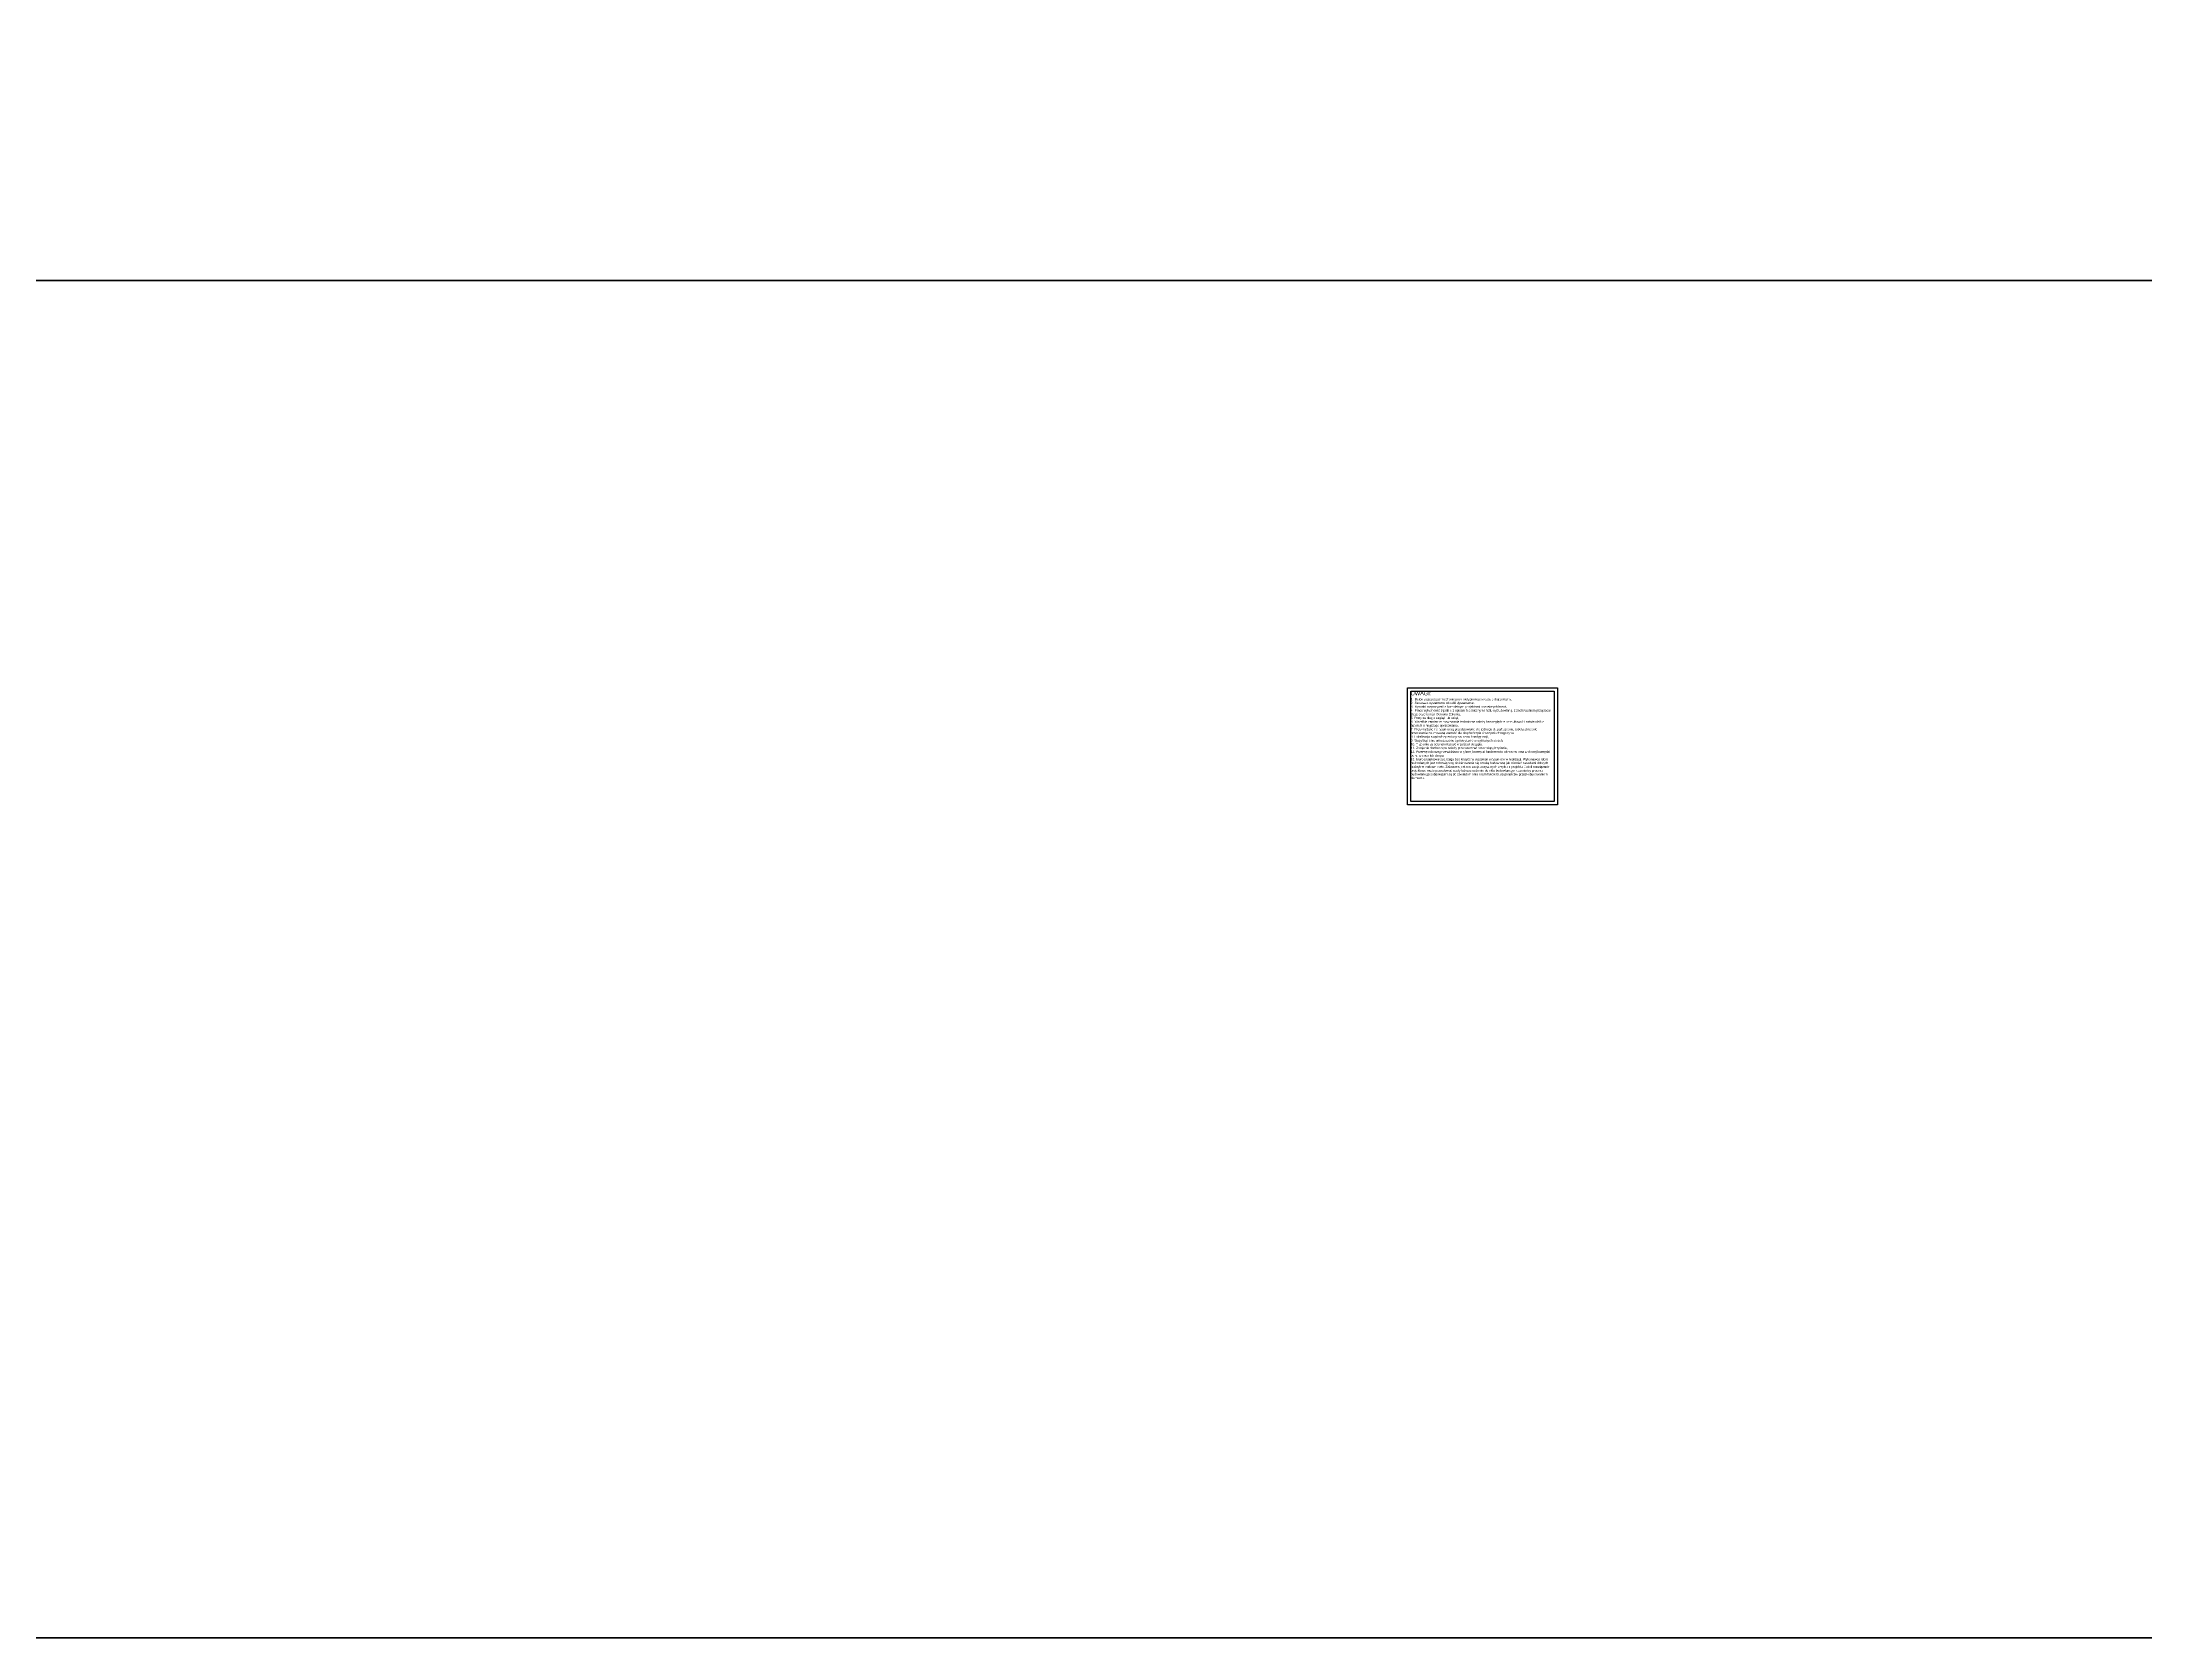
# Model space of a CAD drawing. Header units: millimetres. Extents: x -21220 to 1756793, y -806857 to 86733.
# Drawn here: x 237804 to 239065, y 83183 to 84139 of the extents above; entities that cross this region are included whole.
import ezdxf

# ---------------------------------------------------------------- set-up
doc = ezdxf.new("R2010")
doc.units = ezdxf.units.MM
doc.header["$LTSCALE"] = 10
doc.layers.add('G-Elementy konstrukcyjne', color=1, linetype='Continuous', lineweight=40)
doc.layers.add('G-Opisy', color=2, linetype='Continuous', lineweight=18)
doc.styles.add('1do50-GG', font='arial.ttf', dxfattribs={"height": 125})

msp = doc.modelspace()

# ---------------------------------------------------------------- linework, layer by layer
at = {"ltscale": 0.8}
for points in [[(238622.24, 83752.2), (238712.24, 83752.2), (238712.24, 83682.2), (238622.24, 83682.2)], [(238624.24, 83750.2), (238710.24, 83750.2), (238710.24, 83684.2), (238624.24, 83684.2)]]:
    msp.add_lwpolyline(points, close=True, dxfattribs=at)
at = {"layer": 'G-Elementy konstrukcyjne', "ltscale": 200}
for points in [[(237568.05, 84809.92), (239629.48, 84809.92), (239629.48, 83996.46), (237568.05, 83996.46)], [(237568.05, 83996.46), (239629.48, 83996.46), (239629.48, 83182.99), (237568.05, 83182.99)]]:
    msp.add_lwpolyline(points, close=True, dxfattribs=at)

# ---------------------------------------------------------------- texts
at = {"layer": 'G-Opisy', "color": 2, "insert": (238624.24, 83750.2), "char_height": 3, "width": 86, "attachment_point": 1, "style": '1do50-GG'}
msp.add_mtext('{\\H0.8x;UWAGI:\\P\\H0.5625x;1.\\W1.684; \\W1;Beton zagęszczać mechanicznie i pielęgnować w czasie dojrzewania,\\P2.\\W1.398; \\W1;Stosować systemowe wkładki dystansowe,\\P3.\\W1.443; \\W1;Rysunki rozpatrywać z kompletnymi projektami pozostałych branż,\\P4.\\W1.428; \\W1;Prace wykonywać zgodnie z opisem technicznym i Sztuką Budowlaną, z zachowaniem przepisów Bezpieczeństwa i Ochrony Zdrowia,\\P5. Pręty za długie zagiąć lub uciąć,\\P6.\\W1.438; \\W1;Wszelkie zamienne rozwiązania techniczne należy bezwzględnie konsultować i zatwierdzić z autorem niniejszego opracowania,\\P7. Pręty wydane na rysunku są przedstawione dla jednego słupa/trzpienia, tabela zbrojenie przedstawia zsumowaną wartość dla słupów/trzpieni wszystkich tego typu,\\P8. Lokalizacja słupów/trzpieni wg rys. rzutu kondygnacji,\\P9. Słupy/trzpienie umieszczone symetrycznie w wybranych osiach,\\P10. Trzpienie ze ścianami łączyć w postaci strzępia.\\P11. Zbrojenie dochodzące należy przepuszczać przez słupy/trzpienie,\\P12. Przerwę roboczą przewidziano w górnej krawędzi fundamentu lub stropu oraz w dolnej krawędzi belki, wieńca lub stropu.\\P13. \\fArial|b0|i0|c0|p34;\\H1x;\\C256;Biuro projektowe zastrzega bez krytyczne stosowanie rysunków w realizacji. Wykonawca robót budowlanych jest zobowiązany do kierowania się sztuką budowlaną jak również zasadami dobrych praktyk w budownictwie. Zakazana jest realizacja oczywistych omyłek z projektu. Jeżeli rozwiązanie projektowe może powodować wadę lub uszkodzenie obiektu budowlanego, uczestnicy procesu budowlanego zobowiązani są do zawiadomienia o tym fakcie biuro projektów przed wbudowaniem elementu.}', dxfattribs=at)

doc.saveas('drawing.dxf')
